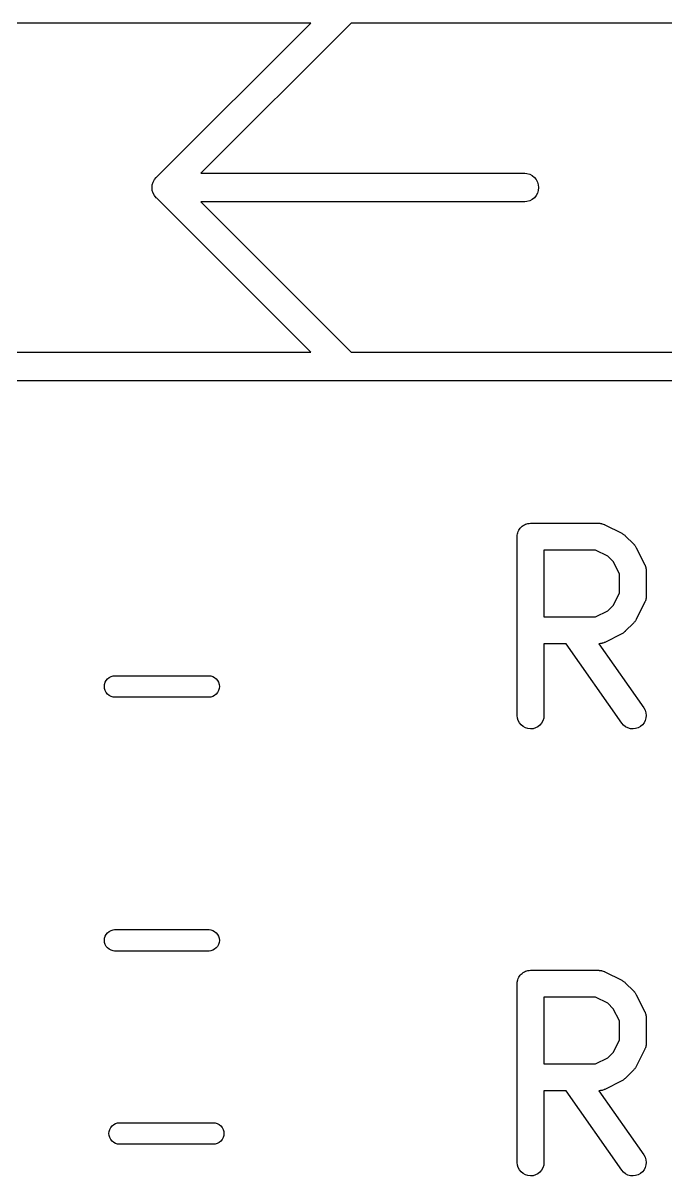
# Model space of a CAD drawing. Extents: x 50 to 150, y -150 to -50.
# Drawn here: x 76.2 to 79.79, y -74.53 to -68.08 of the extents above; entities that cross this region are included whole.
import ezdxf

# ---------------------------------------------------------------- set-up
doc = ezdxf.new("R2010")
doc.units = 0
doc.layers.add('BLACK', color=7, linetype='CONTINUOUS')

msp = doc.modelspace()

# ---------------------------------------------------------------- linework, layer by layer
at = {"layer": 'BLACK', "linetype": 'CONTINUOUS'}
for p, q in [((77.8069, -68.08), (60.0003, -68.08)), ((76.9462, -68.9407), (77.8069, -68.08)), ((78.0331, -68.08), (77.1931, -68.92)), ((83.7229, -68.08), (78.0331, -68.08)), ((77.1931, -68.92), (79.0039, -68.92)), ((79.0039, -68.92), (79.0157, -68.9212)), ((79.0157, -68.9212), (79.0308, -68.9257)), ((76.9196, -69), (76.9212, -68.9843)), ((76.9212, -68.9843), (76.9257, -68.9692)), ((76.9257, -68.9692), (76.9332, -68.9553)), ((76.9332, -68.9553), (76.9432, -68.9432)), ((76.9432, -68.9432), (76.9462, -68.9407)), ((79.0308, -68.9257), (79.0447, -68.9332)), ((79.0447, -68.9332), (79.0568, -68.9432)), ((79.0568, -68.9432), (79.0668, -68.9553)), ((79.0668, -68.9553), (79.0743, -68.9692)), ((79.0743, -68.9692), (79.0788, -68.9843)), ((79.0788, -68.9843), (79.0804, -69)), ((76.9212, -69.0157), (76.9196, -69)), ((76.9257, -69.0308), (76.9212, -69.0157)), ((76.9332, -69.0447), (76.9257, -69.0308)), ((76.9432, -69.0568), (76.9332, -69.0447)), ((79.0668, -69.0447), (79.0568, -69.0568)), ((79.0743, -69.0308), (79.0668, -69.0447)), ((79.0788, -69.0157), (79.0743, -69.0308)), ((79.0804, -69), (79.0788, -69.0157)), ((76.9462, -69.0593), (76.9432, -69.0568)), ((77.8069, -69.92), (76.9462, -69.0593)), ((79.0039, -69.08), (77.1931, -69.08)), ((77.1931, -69.08), (78.0331, -69.92)), ((79.0157, -69.0788), (79.0039, -69.08)), ((79.0308, -69.0743), (79.0157, -69.0788)), ((79.0447, -69.0668), (79.0308, -69.0743)), ((79.0568, -69.0568), (79.0447, -69.0668)), ((60.0039, -69.92), (77.8069, -69.92)), ((78.0331, -69.92), (84.6429, -69.92)), ((77.9961, -70.08), (59.9961, -70.08)), ((78, -70.0804), (77.9961, -70.08)), ((78.0039, -70.08), (78, -70.0804)), ((84.7229, -70.08), (78.0039, -70.08)), ((78.9668, -70.9228), (78.9702, -70.9166)), ((78.9702, -70.9166), (78.9735, -70.9104)), ((78.9735, -70.9104), (78.9737, -70.9102)), ((78.9737, -70.9102), (78.9738, -70.91)), ((78.9738, -70.91), (78.9784, -70.9046)), ((78.9784, -70.9046), (78.9829, -70.8992)), ((78.9829, -70.8992), (78.9831, -70.899)), ((78.9831, -70.899), (78.9832, -70.8988)), ((78.9832, -70.8988), (78.9887, -70.8944)), ((78.9887, -70.8944), (78.9942, -70.8899)), ((78.9942, -70.8899), (78.9944, -70.8898)), ((78.9944, -70.8898), (78.9946, -70.8896)), ((78.9946, -70.8896), (79.0009, -70.8864)), ((79.0009, -70.8864), (79.0071, -70.883)), ((79.0071, -70.883), (79.0074, -70.883)), ((79.0074, -70.883), (79.0076, -70.8828)), ((79.0076, -70.8828), (79.0144, -70.8808)), ((79.0144, -70.8808), (79.0211, -70.8788)), ((79.0211, -70.8788), (79.0214, -70.8788)), ((79.0214, -70.8788), (79.0217, -70.8787)), ((79.0217, -70.8787), (79.0287, -70.8781)), ((79.0287, -70.8781), (79.0357, -70.8774)), ((79.0357, -70.8774), (79.4167, -70.8774)), ((79.4167, -70.8774), (79.4177, -70.8774)), ((79.4177, -70.8774), (79.4199, -70.8776)), ((79.4199, -70.8776), (79.4221, -70.8776)), ((79.4221, -70.8776), (79.4272, -70.8784)), ((79.4272, -70.8784), (79.4323, -70.879)), ((79.4323, -70.879), (79.4344, -70.8797)), ((79.4344, -70.8797), (79.4365, -70.8801)), ((79.4365, -70.8801), (79.4413, -70.8819)), ((79.4413, -70.8819), (79.4462, -70.8834)), ((79.4462, -70.8834), (79.4481, -70.8845)), ((79.4481, -70.8845), (79.4502, -70.8853)), ((79.4502, -70.8853), (79.5454, -70.9329)), ((78.9607, -70.9513), (78.9615, -70.9443)), ((78.9607, -70.9518), (78.9607, -70.9513)), ((78.9607, -70.9519), (78.9607, -70.9518)), ((78.9607, -70.9524), (78.9607, -70.9519)), ((78.9607, -70.9519), (78.9607, -70.9519)), ((78.9607, -71.9524), (78.9607, -70.9524)), ((78.9615, -70.9443), (78.9622, -70.9373)), ((78.9622, -70.9373), (78.9623, -70.937)), ((78.9623, -70.937), (78.9624, -70.9368)), ((78.9624, -70.9368), (78.9645, -70.9301)), ((78.9645, -70.9301), (78.9666, -70.9233)), ((78.9666, -70.9233), (78.9667, -70.9231)), ((78.9667, -70.9231), (78.9668, -70.9228)), ((79.5454, -70.9329), (79.5464, -70.9334)), ((79.5464, -70.9334), (79.5499, -70.9357)), ((79.5499, -70.9357), (79.5536, -70.9377)), ((79.5536, -70.9377), (79.556, -70.9397)), ((79.556, -70.9397), (79.5587, -70.9414)), ((79.5587, -70.9414), (79.5617, -70.9443)), ((79.5617, -70.9443), (79.5649, -70.947)), ((79.5649, -70.947), (79.6126, -70.9946)), ((79.1107, -71.0274), (79.1107, -71.4012)), ((79.399, -71.0274), (79.1107, -71.0274)), ((79.4675, -71.0616), (79.399, -71.0274)), ((79.6126, -70.9946), (79.6133, -70.9953)), ((79.6133, -70.9953), (79.6159, -70.9986)), ((79.6159, -70.9986), (79.6188, -71.0017)), ((79.6188, -71.0017), (79.6205, -71.0043)), ((79.6205, -71.0043), (79.6224, -71.0068)), ((79.6224, -71.0068), (79.6244, -71.0105)), ((79.6244, -71.0105), (79.6266, -71.0141)), ((79.6266, -71.0141), (79.6742, -71.1093)), ((79.4979, -71.092), (79.4675, -71.0616)), ((79.5321, -71.1606), (79.4979, -71.092)), ((79.6742, -71.1093), (79.6747, -71.1103)), ((79.6747, -71.1103), (79.6754, -71.1123)), ((79.6754, -71.1123), (79.6765, -71.1143)), ((79.6765, -71.1143), (79.678, -71.1192)), ((79.5321, -71.268), (79.5321, -71.1606)), ((79.678, -71.1192), (79.6797, -71.124)), ((79.6797, -71.124), (79.6801, -71.1262)), ((79.6801, -71.1262), (79.6807, -71.1283)), ((79.6807, -71.1283), (79.6812, -71.1334)), ((79.6812, -71.1334), (79.682, -71.1385)), ((79.682, -71.1385), (79.6819, -71.1407)), ((79.6819, -71.1407), (79.6821, -71.1429)), ((79.6821, -71.1429), (79.6821, -71.2857)), ((79.4979, -71.3365), (79.5321, -71.268)), ((79.6795, -71.3056), (79.6776, -71.3104)), ((79.6798, -71.3034), (79.6795, -71.3056)), ((79.6805, -71.3013), (79.6798, -71.3034)), ((79.6811, -71.2962), (79.6805, -71.3013)), ((79.6819, -71.2912), (79.6811, -71.2962)), ((79.6821, -71.2868), (79.6819, -71.289)), ((79.6819, -71.289), (79.6819, -71.2912)), ((79.6821, -71.2857), (79.6821, -71.2868)), ((79.399, -71.4012), (79.4675, -71.3669)), ((79.4675, -71.3669), (79.4979, -71.3365)), ((79.6742, -71.3193), (79.6266, -71.4145)), ((79.675, -71.3172), (79.6742, -71.3193)), ((79.6761, -71.3153), (79.675, -71.3172)), ((79.6776, -71.3104), (79.6761, -71.3153)), ((79.1107, -71.4012), (79.399, -71.4012)), ((79.6126, -71.434), (79.5649, -71.4816)), ((79.6152, -71.4307), (79.6126, -71.434)), ((79.6182, -71.4277), (79.6152, -71.4307)), ((79.6199, -71.4251), (79.6182, -71.4277)), ((79.6218, -71.4227), (79.6199, -71.4251)), ((79.6238, -71.419), (79.6218, -71.4227)), ((79.6261, -71.4154), (79.6238, -71.419)), ((79.6266, -71.4145), (79.6261, -71.4154)), ((79.5454, -71.4957), (79.4502, -71.5433)), ((79.549, -71.4934), (79.5454, -71.4957)), ((79.5528, -71.4915), (79.549, -71.4934)), ((79.5552, -71.4895), (79.5528, -71.4915)), ((79.5578, -71.4879), (79.5552, -71.4895)), ((79.5609, -71.485), (79.5578, -71.4879)), ((79.5642, -71.4823), (79.5609, -71.485)), ((79.5649, -71.4816), (79.5642, -71.4823)), ((79.2348, -71.5512), (79.1107, -71.5512)), ((79.1107, -71.5512), (79.1107, -71.9524)), ((79.5457, -71.9954), (79.2348, -71.5512)), ((79.4189, -71.551), (79.4178, -71.5511)), ((79.4178, -71.5511), (79.6686, -71.9094)), ((79.4211, -71.5511), (79.4189, -71.551)), ((79.4261, -71.5503), (79.4211, -71.5511)), ((79.4312, -71.5498), (79.4261, -71.5503)), ((79.4334, -71.5491), (79.4312, -71.5498)), ((79.4355, -71.5488), (79.4334, -71.5491)), ((79.4403, -71.547), (79.4355, -71.5488)), ((79.4452, -71.5455), (79.4403, -71.547)), ((79.4472, -71.5445), (79.4452, -71.5455)), ((79.4493, -71.5437), (79.4472, -71.5445)), ((79.4502, -71.5433), (79.4493, -71.5437)), ((76.658, -71.7669), (76.6636, -71.7565)), ((76.6636, -71.7565), (76.6711, -71.7474)), ((76.6711, -71.7474), (76.6803, -71.7399)), ((76.6803, -71.7399), (76.6907, -71.7343)), ((76.6907, -71.7343), (76.702, -71.7309)), ((76.702, -71.7309), (76.7108, -71.73)), ((76.7108, -71.73), (77.2392, -71.73)), ((77.2392, -71.73), (77.248, -71.7309)), ((77.248, -71.7309), (77.2593, -71.7343)), ((77.2593, -71.7343), (77.2697, -71.7399)), ((77.2697, -71.7399), (77.2789, -71.7474)), ((77.2789, -71.7474), (77.2864, -71.7565)), ((77.2864, -71.7565), (77.292, -71.7669)), ((76.6535, -71.79), (76.6546, -71.7782)), ((76.6546, -71.8018), (76.6535, -71.79)), ((76.6546, -71.7782), (76.658, -71.7669)), ((76.658, -71.8131), (76.6546, -71.8018)), ((76.6636, -71.8235), (76.658, -71.8131)), ((76.6711, -71.8326), (76.6636, -71.8235)), ((77.2864, -71.8235), (77.2789, -71.8326)), ((77.292, -71.8131), (77.2864, -71.8235)), ((77.292, -71.7669), (77.2954, -71.7782)), ((77.2954, -71.8018), (77.292, -71.8131)), ((77.2954, -71.7782), (77.2965, -71.79)), ((77.2965, -71.79), (77.2954, -71.8018)), ((76.6803, -71.8401), (76.6711, -71.8326)), ((76.6907, -71.8457), (76.6803, -71.8401)), ((76.702, -71.8491), (76.6907, -71.8457)), ((76.7108, -71.85), (76.702, -71.8491)), ((77.2392, -71.85), (76.7108, -71.85)), ((77.248, -71.8491), (77.2392, -71.85)), ((77.2593, -71.8457), (77.248, -71.8491)), ((77.2697, -71.8401), (77.2593, -71.8457)), ((77.2789, -71.8326), (77.2697, -71.8401)), ((78.9621, -71.9669), (78.9607, -71.9524)), ((79.1107, -71.9524), (79.1107, -71.9534)), ((79.6686, -71.9094), (79.6692, -71.9102)), ((79.6692, -71.9102), (79.6762, -71.9231)), ((79.6762, -71.9231), (79.6806, -71.9371)), ((79.6806, -71.9371), (79.6821, -71.9516)), ((79.6821, -71.9516), (79.6809, -71.9662)), ((78.9664, -71.981), (78.9621, -71.9669)), ((78.9732, -71.9939), (78.9664, -71.981)), ((78.9825, -72.0052), (78.9732, -71.9939)), ((78.9938, -72.0146), (78.9825, -72.0052)), ((79.0066, -72.0215), (78.9938, -72.0146)), ((79.0768, -72.0151), (79.0638, -72.0219)), ((79.0882, -72.006), (79.0768, -72.0151)), ((79.0976, -71.9948), (79.0882, -72.006)), ((79.1046, -71.9819), (79.0976, -71.9948)), ((79.1091, -71.968), (79.1046, -71.9819)), ((79.1107, -71.9534), (79.1091, -71.968)), ((79.5552, -72.0065), (79.5457, -71.9954)), ((79.5667, -72.0156), (79.5552, -72.0065)), ((79.5798, -72.0222), (79.5667, -72.0156)), ((79.6497, -72.0141), (79.6369, -72.0212)), ((79.6609, -72.0047), (79.6497, -72.0141)), ((79.67, -71.9932), (79.6609, -72.0047)), ((79.6768, -71.9802), (79.67, -71.9932)), ((79.6809, -71.9662), (79.6768, -71.9802)), ((79.0206, -72.0258), (79.0066, -72.0215)), ((79.0352, -72.0274), (79.0206, -72.0258)), ((79.0498, -72.0261), (79.0352, -72.0274)), ((79.0638, -72.0219), (79.0498, -72.0261)), ((79.5939, -72.0262), (79.5798, -72.0222)), ((79.6084, -72.0274), (79.5939, -72.0262)), ((79.623, -72.0257), (79.6084, -72.0274)), ((79.6369, -72.0212), (79.623, -72.0257)), ((76.658, -73.1869), (76.6636, -73.1765)), ((76.6636, -73.1765), (76.6711, -73.1674)), ((76.6711, -73.1674), (76.6803, -73.1599)), ((76.6803, -73.1599), (76.6907, -73.1543)), ((76.6907, -73.1543), (76.702, -73.1509)), ((76.702, -73.1509), (76.7108, -73.15)), ((76.7108, -73.15), (77.2392, -73.15)), ((77.2392, -73.15), (77.248, -73.1509)), ((77.248, -73.1509), (77.2593, -73.1543)), ((77.2593, -73.1543), (77.2697, -73.1599)), ((77.2697, -73.1599), (77.2789, -73.1674)), ((77.2789, -73.1674), (77.2864, -73.1765)), ((77.2864, -73.1765), (77.292, -73.1869)), ((76.6535, -73.21), (76.6546, -73.1982)), ((76.6546, -73.2218), (76.6535, -73.21)), ((76.6546, -73.1982), (76.658, -73.1869)), ((76.658, -73.2331), (76.6546, -73.2218)), ((76.6636, -73.2435), (76.658, -73.2331)), ((77.292, -73.2331), (77.2864, -73.2435)), ((77.292, -73.1869), (77.2954, -73.1982)), ((77.2954, -73.2218), (77.292, -73.2331)), ((77.2954, -73.1982), (77.2965, -73.21)), ((77.2965, -73.21), (77.2954, -73.2218)), ((76.6711, -73.2526), (76.6636, -73.2435)), ((76.6803, -73.2601), (76.6711, -73.2526)), ((76.6907, -73.2657), (76.6803, -73.2601)), ((76.702, -73.2691), (76.6907, -73.2657)), ((76.7108, -73.27), (76.702, -73.2691)), ((77.2392, -73.27), (76.7108, -73.27)), ((77.248, -73.2691), (77.2392, -73.27)), ((77.2593, -73.2657), (77.248, -73.2691)), ((77.2697, -73.2601), (77.2593, -73.2657)), ((77.2789, -73.2526), (77.2697, -73.2601)), ((77.2864, -73.2435), (77.2789, -73.2526)), ((78.9624, -73.4368), (78.9645, -73.4301)), ((78.9645, -73.4301), (78.9666, -73.4233)), ((78.9666, -73.4233), (78.9667, -73.4231)), ((78.9667, -73.4231), (78.9668, -73.4228)), ((78.9668, -73.4228), (78.9702, -73.4166)), ((78.9702, -73.4166), (78.9735, -73.4104)), ((78.9735, -73.4104), (78.9737, -73.4102)), ((78.9737, -73.4102), (78.9738, -73.41)), ((78.9738, -73.41), (78.9784, -73.4046)), ((78.9784, -73.4046), (78.9829, -73.3992)), ((78.9829, -73.3992), (78.9831, -73.399)), ((78.9831, -73.399), (78.9832, -73.3988)), ((78.9832, -73.3988), (78.9887, -73.3944)), ((78.9887, -73.3944), (78.9942, -73.3899)), ((78.9942, -73.3899), (78.9944, -73.3898)), ((78.9944, -73.3898), (78.9946, -73.3896)), ((78.9946, -73.3896), (79.0009, -73.3864)), ((79.0009, -73.3864), (79.0071, -73.383)), ((79.0071, -73.383), (79.0074, -73.383)), ((79.0074, -73.383), (79.0076, -73.3828)), ((79.0076, -73.3828), (79.0144, -73.3808)), ((79.0144, -73.3808), (79.0211, -73.3788)), ((79.0211, -73.3788), (79.0214, -73.3788)), ((79.0214, -73.3788), (79.0217, -73.3787)), ((79.0217, -73.3787), (79.0287, -73.3781)), ((79.0287, -73.3781), (79.0357, -73.3774)), ((79.0357, -73.3774), (79.4167, -73.3774)), ((79.4167, -73.3774), (79.4177, -73.3774)), ((79.4177, -73.3774), (79.4199, -73.3776)), ((79.4199, -73.3776), (79.4221, -73.3776)), ((79.4221, -73.3776), (79.4272, -73.3784)), ((79.4272, -73.3784), (79.4323, -73.379)), ((79.4323, -73.379), (79.4344, -73.3797)), ((79.4344, -73.3797), (79.4365, -73.3801)), ((79.4365, -73.3801), (79.4413, -73.3819)), ((79.4413, -73.3819), (79.4462, -73.3834)), ((79.4462, -73.3834), (79.4481, -73.3845)), ((79.4481, -73.3845), (79.4502, -73.3853)), ((79.4502, -73.3853), (79.5454, -73.4329)), ((79.5454, -73.4329), (79.5464, -73.4334)), ((79.5464, -73.4334), (79.5499, -73.4357)), ((79.5499, -73.4357), (79.5536, -73.4377)), ((78.9607, -73.4513), (78.9615, -73.4443)), ((78.9607, -73.4518), (78.9607, -73.4513)), ((78.9607, -73.4519), (78.9607, -73.4518)), ((78.9607, -73.4524), (78.9607, -73.4519)), ((78.9607, -73.4519), (78.9607, -73.4519)), ((78.9607, -74.4524), (78.9607, -73.4524)), ((78.9615, -73.4443), (78.9622, -73.4373)), ((78.9622, -73.4373), (78.9623, -73.437)), ((78.9623, -73.437), (78.9624, -73.4368)), ((79.5536, -73.4377), (79.556, -73.4397)), ((79.556, -73.4397), (79.5587, -73.4414)), ((79.5587, -73.4414), (79.5617, -73.4443)), ((79.5617, -73.4443), (79.5649, -73.447)), ((79.5649, -73.447), (79.6126, -73.4946)), ((79.6126, -73.4946), (79.6133, -73.4953)), ((79.6133, -73.4953), (79.6159, -73.4986)), ((79.6159, -73.4986), (79.6188, -73.5017)), ((79.1107, -73.5274), (79.1107, -73.9012)), ((79.399, -73.5274), (79.1107, -73.5274)), ((79.4675, -73.5616), (79.399, -73.5274)), ((79.4979, -73.592), (79.4675, -73.5616)), ((79.6188, -73.5017), (79.6205, -73.5043)), ((79.6205, -73.5043), (79.6224, -73.5068)), ((79.6224, -73.5068), (79.6244, -73.5105)), ((79.6244, -73.5105), (79.6266, -73.5141)), ((79.6266, -73.5141), (79.6742, -73.6093)), ((79.5321, -73.6606), (79.4979, -73.592)), ((79.6742, -73.6093), (79.6747, -73.6103)), ((79.6747, -73.6103), (79.6754, -73.6123)), ((79.6754, -73.6123), (79.6765, -73.6143)), ((79.6765, -73.6143), (79.678, -73.6192)), ((79.678, -73.6192), (79.6797, -73.624)), ((79.6797, -73.624), (79.6801, -73.6262)), ((79.6801, -73.6262), (79.6807, -73.6283)), ((79.6807, -73.6283), (79.6812, -73.6334)), ((79.5321, -73.768), (79.5321, -73.6606)), ((79.6812, -73.6334), (79.682, -73.6385)), ((79.682, -73.6385), (79.6819, -73.6407)), ((79.6819, -73.6407), (79.6821, -73.6429)), ((79.6821, -73.6429), (79.6821, -73.7857)), ((79.4979, -73.8365), (79.5321, -73.768)), ((79.6742, -73.8193), (79.6266, -73.9145)), ((79.675, -73.8172), (79.6742, -73.8193)), ((79.6761, -73.8153), (79.675, -73.8172)), ((79.6776, -73.8104), (79.6761, -73.8153)), ((79.6795, -73.8056), (79.6776, -73.8104)), ((79.6798, -73.8034), (79.6795, -73.8056)), ((79.6805, -73.8013), (79.6798, -73.8034)), ((79.6811, -73.7962), (79.6805, -73.8013)), ((79.6819, -73.7912), (79.6811, -73.7962)), ((79.6821, -73.7868), (79.6819, -73.789)), ((79.6819, -73.789), (79.6819, -73.7912)), ((79.6821, -73.7857), (79.6821, -73.7868)), ((79.399, -73.9012), (79.4675, -73.8669)), ((79.4675, -73.8669), (79.4979, -73.8365)), ((79.1107, -73.9012), (79.399, -73.9012)), ((79.6126, -73.934), (79.5649, -73.9816)), ((79.6152, -73.9307), (79.6126, -73.934)), ((79.6182, -73.9277), (79.6152, -73.9307)), ((79.6199, -73.9251), (79.6182, -73.9277)), ((79.6218, -73.9227), (79.6199, -73.9251)), ((79.6238, -73.919), (79.6218, -73.9227)), ((79.6261, -73.9154), (79.6238, -73.919)), ((79.6266, -73.9145), (79.6261, -73.9154)), ((79.5454, -73.9957), (79.4502, -74.0433)), ((79.549, -73.9934), (79.5454, -73.9957)), ((79.5528, -73.9915), (79.549, -73.9934)), ((79.5552, -73.9895), (79.5528, -73.9915)), ((79.5578, -73.9879), (79.5552, -73.9895)), ((79.5609, -73.985), (79.5578, -73.9879)), ((79.5642, -73.9823), (79.5609, -73.985)), ((79.5649, -73.9816), (79.5642, -73.9823)), ((79.2348, -74.0512), (79.1107, -74.0512)), ((79.1107, -74.0512), (79.1107, -74.4524)), ((79.5457, -74.4954), (79.2348, -74.0512)), ((79.4189, -74.051), (79.4178, -74.0511)), ((79.4178, -74.0511), (79.6686, -74.4094)), ((79.4211, -74.0511), (79.4189, -74.051)), ((79.4261, -74.0503), (79.4211, -74.0511)), ((79.4312, -74.0498), (79.4261, -74.0503)), ((79.4334, -74.0491), (79.4312, -74.0498)), ((79.4355, -74.0488), (79.4334, -74.0491)), ((79.4403, -74.047), (79.4355, -74.0488)), ((79.4452, -74.0455), (79.4403, -74.047)), ((79.4472, -74.0445), (79.4452, -74.0455)), ((79.4493, -74.0437), (79.4472, -74.0445)), ((79.4502, -74.0433), (79.4493, -74.0437)), ((76.6796, -74.2782), (76.683, -74.2669)), ((76.683, -74.2669), (76.6886, -74.2565)), ((76.6886, -74.2565), (76.6961, -74.2474)), ((76.6961, -74.2474), (76.7053, -74.2399)), ((76.7053, -74.2399), (76.7157, -74.2343)), ((76.7157, -74.2343), (76.727, -74.2309)), ((76.727, -74.2309), (76.7358, -74.23)), ((76.7358, -74.23), (77.2642, -74.23)), ((77.2642, -74.23), (77.273, -74.2309)), ((77.273, -74.2309), (77.2843, -74.2343)), ((77.2843, -74.2343), (77.2947, -74.2399)), ((77.2947, -74.2399), (77.3039, -74.2474)), ((77.3039, -74.2474), (77.3114, -74.2565)), ((77.3114, -74.2565), (77.317, -74.2669)), ((77.317, -74.2669), (77.3204, -74.2782)), ((76.6785, -74.29), (76.6796, -74.2782)), ((76.6796, -74.3018), (76.6785, -74.29)), ((76.683, -74.3131), (76.6796, -74.3018)), ((76.6886, -74.3235), (76.683, -74.3131)), ((76.6961, -74.3326), (76.6886, -74.3235)), ((76.7053, -74.3401), (76.6961, -74.3326)), ((77.3039, -74.3326), (77.2947, -74.3401)), ((77.3114, -74.3235), (77.3039, -74.3326)), ((77.317, -74.3131), (77.3114, -74.3235)), ((77.3204, -74.3018), (77.317, -74.3131)), ((77.3204, -74.2782), (77.3215, -74.29)), ((77.3215, -74.29), (77.3204, -74.3018)), ((76.7157, -74.3457), (76.7053, -74.3401)), ((76.727, -74.3491), (76.7157, -74.3457)), ((76.7358, -74.35), (76.727, -74.3491)), ((77.2642, -74.35), (76.7358, -74.35)), ((77.273, -74.3491), (77.2642, -74.35)), ((77.2843, -74.3457), (77.273, -74.3491)), ((77.2947, -74.3401), (77.2843, -74.3457)), ((78.9621, -74.4669), (78.9607, -74.4524)), ((78.9664, -74.481), (78.9621, -74.4669)), ((79.1107, -74.4534), (79.1091, -74.468)), ((79.1107, -74.4524), (79.1107, -74.4534)), ((79.6686, -74.4094), (79.6692, -74.4102)), ((79.6692, -74.4102), (79.6762, -74.4231)), ((79.6762, -74.4231), (79.6806, -74.4371)), ((79.6809, -74.4662), (79.6768, -74.4802)), ((79.6806, -74.4371), (79.6821, -74.4516)), ((79.6821, -74.4516), (79.6809, -74.4662)), ((78.9732, -74.4939), (78.9664, -74.481)), ((78.9825, -74.5052), (78.9732, -74.4939)), ((78.9938, -74.5146), (78.9825, -74.5052)), ((79.0066, -74.5215), (78.9938, -74.5146)), ((79.0206, -74.5258), (79.0066, -74.5215)), ((79.0352, -74.5274), (79.0206, -74.5258)), ((79.0498, -74.5261), (79.0352, -74.5274)), ((79.0638, -74.5219), (79.0498, -74.5261)), ((79.0768, -74.5151), (79.0638, -74.5219)), ((79.0882, -74.506), (79.0768, -74.5151)), ((79.0976, -74.4948), (79.0882, -74.506)), ((79.1046, -74.4819), (79.0976, -74.4948)), ((79.1091, -74.468), (79.1046, -74.4819)), ((79.5552, -74.5065), (79.5457, -74.4954)), ((79.5667, -74.5156), (79.5552, -74.5065)), ((79.5798, -74.5222), (79.5667, -74.5156)), ((79.5939, -74.5262), (79.5798, -74.5222)), ((79.6084, -74.5274), (79.5939, -74.5262)), ((79.623, -74.5257), (79.6084, -74.5274)), ((79.6369, -74.5212), (79.623, -74.5257)), ((79.6497, -74.5141), (79.6369, -74.5212)), ((79.6609, -74.5047), (79.6497, -74.5141)), ((79.67, -74.4932), (79.6609, -74.5047)), ((79.6768, -74.4802), (79.67, -74.4932))]:
    msp.add_line(p, q, dxfattribs=at)

doc.saveas('drawing.dxf')
